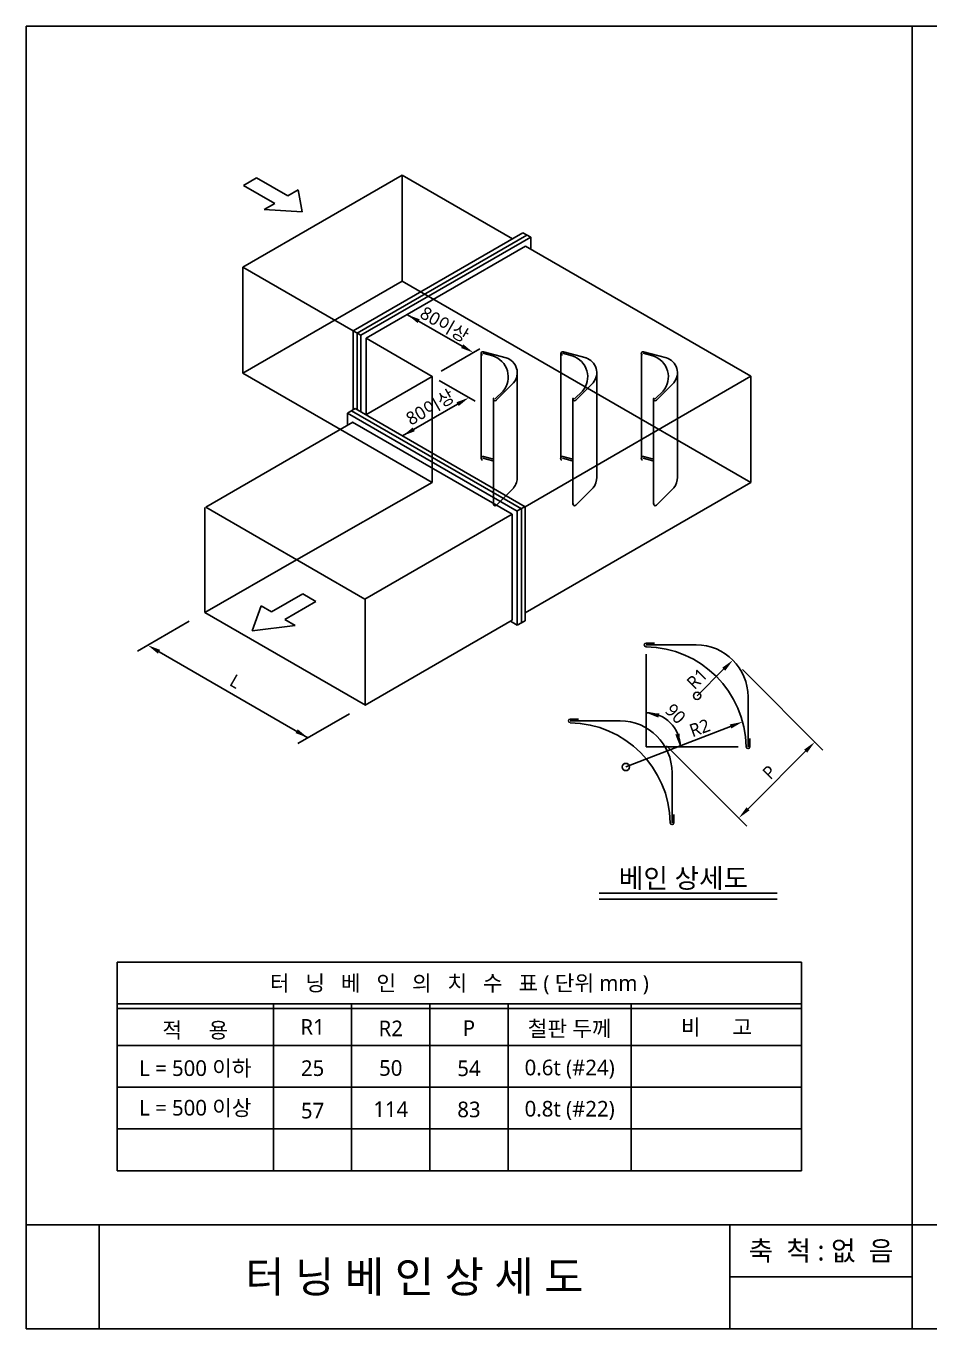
# Model space of a CAD drawing. Header units: millimetres. Extents: x 70076 to 74197, y 15592 to 16067.
# Drawn here: x 71325.4 to 71464.1, y 15667.4 to 15867.4 of the extents above; entities that cross this region are included whole.
import ezdxf
from ezdxf.enums import TextEntityAlignment as Align

# ---------------------------------------------------------------- set-up
doc = ezdxf.new("R2010")
doc.units = ezdxf.units.MM
for name, color, linetype in [('112', 3, 'Continuous'), ('C', 4, 'Continuous'), ('G', 3, 'Continuous'), ('M', 6, 'Continuous'), ('MDET', 4, 'Continuous'), ('Y', 2, 'Continuous')]:
    doc.layers.add(name, color=color, linetype=linetype)
doc.styles.add('sunjin', font='')
doc.styles.get('sunjin').set_extended_font_data('Malgun Gothic')

# ---------------------------------------------------------------- blocks, each defined once
blk = doc.blocks.new('BORDER')
for p, q in [((1, 1), (0, 1)), ((0, 1), (0, 0)), ((1, 0), (1, 1)), ((0, 0), (1, 0))]:
    blk.add_line(p, q)

msp = doc.modelspace()

# ---------------------------------------------------------------- linework, layer by layer
at = {"layer": '112', "color": 2}
msp.add_line((71387.77, 15813.61), (71387.72, 15813.58), dxfattribs=at)
at = {"layer": 'C', "color": 4}
for p, q in [((71413.33, 15733.32), (71440.63, 15733.32)), ((71339.35, 15723.65), (71444.4, 15723.65)), ((71339.35, 15723.65), (71339.35, 15691.65)), ((71444.4, 15723.65), (71444.4, 15691.65)), ((71339.35, 15691.65), (71444.4, 15691.65)), ((71325.37, 15683.36), (71461.37, 15683.36)), ((71336.57, 15683.36), (71336.57, 15667.36)), ((71433.37, 15683.36), (71433.37, 15667.36)), ((71461.37, 15683.36), (71597.37, 15683.36)), ((71433.37, 15675.36), (71461.37, 15675.36))]:
    msp.add_line(p, q, dxfattribs=at)
at = {"layer": 'G', "color": 3}
for p, q in [((71360.73, 15844.05), (71358.73, 15842.89)), ((71360.73, 15844.05), (71365.53, 15841.28)), ((71358.73, 15842.89), (71363.53, 15840.13)), ((71367.13, 15842.2), (71365.53, 15841.28)), ((71367.13, 15842.2), (71367.73, 15838.86)), ((71363.53, 15840.13), (71361.93, 15839.2)), ((71367.73, 15838.86), (71361.93, 15839.2)), ((71401.63, 15835.62), (71375.57, 15820.58)), ((71402.83, 15834.93), (71376.77, 15819.89)), ((71401.63, 15835.62), (71402.83, 15834.93)), ((71402.83, 15833.08), (71402.83, 15834.93)), ((71402.04, 15833.55), (71377.57, 15819.43)), ((71375.57, 15820.58), (71376.77, 15819.89)), ((71375.57, 15820.58), (71375.57, 15808.45)), ((71376.77, 15819.89), (71376.77, 15808.13)), ((71377.57, 15819.43), (71377.57, 15807.66)), ((71395.23, 15817.02), (71395.23, 15800.92)), ((71395.48, 15817.12), (71397, 15816.71)), ((71395.55, 15817.37), (71399.06, 15816.44)), ((71407.45, 15817.21), (71407.45, 15800.87)), ((71407.68, 15817.12), (71409.2, 15816.71)), ((71407.83, 15817.37), (71411.34, 15816.44)), ((71419.8, 15817.22), (71419.8, 15800.95)), ((71420.06, 15817.12), (71421.58, 15816.71)), ((71420.13, 15817.37), (71423.64, 15816.44)), ((71400.75, 15814.19), (71400.75, 15797.85)), ((71412.95, 15814.21), (71412.95, 15797.89)), ((71425.33, 15814.22), (71425.33, 15797.9)), ((71400.2, 15812.58), (71397.54, 15809.92)), ((71412.4, 15812.58), (71409.74, 15809.92)), ((71424.78, 15812.58), (71422.13, 15809.92)), ((71397.09, 15810.12), (71397.09, 15794.02)), ((71398.58, 15811.33), (71397.36, 15810.11)), ((71409.3, 15810.19), (71409.3, 15793.92)), ((71410.78, 15811.33), (71409.56, 15810.11)), ((71421.67, 15810.19), (71421.67, 15793.95)), ((71423.16, 15811.33), (71421.94, 15810.11)), ((71375.89, 15808.63), (71374.69, 15807.94)), ((71375.89, 15808.63), (71401.96, 15793.58)), ((71374.69, 15807.94), (71374.69, 15806.09)), ((71374.69, 15807.94), (71400.76, 15792.89)), ((71375.49, 15806.55), (71399.96, 15792.42)), ((71395.49, 15801.01), (71397, 15800.6)), ((71395.56, 15801.27), (71397.09, 15800.85)), ((71407.68, 15801.01), (71409.2, 15800.6)), ((71407.75, 15801.26), (71409.3, 15800.85)), ((71420.06, 15801.01), (71421.58, 15800.6)), ((71420.13, 15801.26), (71421.67, 15800.85)), ((71400.21, 15796.47), (71397.55, 15793.81)), ((71412.4, 15796.47), (71409.75, 15793.81)), ((71424.78, 15796.47), (71422.13, 15793.81)), ((71399.96, 15792.42), (71399.96, 15776.15)), ((71401.96, 15793.62), (71400.76, 15792.92)), ((71400.76, 15792.89), (71400.76, 15775.38)), ((71401.96, 15793.62), (71401.96, 15776.07)), ((71367.86, 15780.2), (71363.06, 15777.43)), ((71367.86, 15780.2), (71369.86, 15779.04)), ((71361.46, 15778.35), (71360.06, 15774.54)), ((71361.46, 15778.35), (71363.06, 15777.43)), ((71369.86, 15779.04), (71365.06, 15776.27)), ((71365.06, 15776.27), (71366.66, 15775.35)), ((71401.96, 15776.07), (71400.76, 15775.38)), ((71360.06, 15774.54), (71366.66, 15775.35)), ((71399.7, 15775.99), (71400.76, 15775.38))]:
    msp.add_line(p, q, dxfattribs=at)
for centre, radius, start, end in [((71395.48, 15817.11), 0.266, 75, 255), ((71396.01, 15813.5), 3.36, 319.8963, 72.9124), ((71398.32, 15814.12), 2.43, 320.7611, 72.2997), ((71407.76, 15817.11), 0.266, 75, 255), ((71408.21, 15813.5), 3.36, 319.8963, 72.9124), ((71410.52, 15814.12), 2.43, 320.7611, 72.2997), ((71420.06, 15817.11), 0.266, 75, 255), ((71420.59, 15813.5), 3.36, 319.8963, 72.9124), ((71422.9, 15814.12), 2.43, 320.7611, 72.2997), ((71397.36, 15810.11), 0.266, 135, 315), ((71409.56, 15810.11), 0.266, 135, 315), ((71421.94, 15810.11), 0.266, 135, 315), ((71395.48, 15801), 0.266, 75, 255), ((71407.68, 15801), 0.266, 75, 255), ((71408.21, 15797.39), 3.36, 71.0871, 72.9124), ((71420.06, 15801), 0.266, 75, 255), ((71420.59, 15797.39), 3.36, 71.0816, 72.9124), ((71398.32, 15798.01), 2.43, 320.7611, 3.7847), ((71410.52, 15798.01), 2.43, 320.7611, 2.8314), ((71422.9, 15798.01), 2.43, 320.7611, 2.5894), ((71397.36, 15794), 0.266, 135, 315), ((71409.56, 15794), 0.266, 135, 315), ((71421.94, 15794), 0.266, 135, 315)]:
    msp.add_arc(centre, radius, start, end, dxfattribs=at)
at = {"layer": 'M', "color": 6}
for p, q in [((71383.09, 15844.49), (71358.64, 15830.37)), ((71383.09, 15844.49), (71400.04, 15834.71)), ((71402.04, 15833.55), (71436.62, 15813.59)), ((71358.64, 15830.37), (71375.58, 15820.59)), ((71358.64, 15830.37), (71358.64, 15814.09)), ((71387.72, 15813.58), (71377.57, 15819.43)), ((71358.64, 15814.09), (71373.62, 15805.44)), ((71387.72, 15813.58), (71377.52, 15807.69)), ((71436.62, 15813.59), (71401.96, 15793.58)), ((71436.62, 15813.59), (71436.62, 15797.31)), ((71375.52, 15806.54), (71352.94, 15793.5)), ((71436.62, 15797.31), (71401.96, 15777.3)), ((71352.83, 15793.43), (71352.83, 15777.32)), ((71352.94, 15793.5), (71377.38, 15779.39)), ((71399.96, 15792.42), (71377.38, 15779.39)), ((71366.89, 15785.44), (71352.83, 15777.32)), ((71377.41, 15779.37), (71377.41, 15763.12)), ((71352.83, 15777.32), (71377.44, 15763.11)), ((71399.96, 15776.15), (71377.41, 15763.12)), ((71421.8, 15772.64), (71420.53, 15772.64)), ((71428.21, 15772.36), (71420.53, 15772.36)), ((71436.18, 15764.4), (71436.18, 15756.72)), ((71416.55, 15760.7), (71408.86, 15760.7)), ((71410.14, 15760.98), (71408.87, 15760.98)), ((71436.45, 15757.99), (71436.45, 15756.72)), ((71424.52, 15752.74), (71424.52, 15745.06)), ((71424.79, 15746.32), (71424.79, 15745.06))]:
    msp.add_line(p, q, dxfattribs=at)
for centre, radius, start, end in [((71420.53, 15772.36), 0.276, 90, 270), ((71420.25, 15756.44), 15.65, 1.0391, 88.9609), ((71428.21, 15764.4), 7.96, 0, 90), ((71408.88, 15760.7), 0.276, 90, 270), ((71408.59, 15744.77), 15.65, 1.0391, 88.9609), ((71416.55, 15752.74), 7.96, 0, 90), ((71436.17, 15756.72), 0.276, 180, 0), ((71424.51, 15745.06), 0.276, 180, 0)]:
    msp.add_arc(centre, radius, start, end, dxfattribs=at)
at = {"layer": 'Y', "color": 2}
for p, q in [((71383.09, 15844.49), (71383.09, 15828.21)), ((71402.23, 15835.28), (71376.17, 15820.23)), ((71383.09, 15828.21), (71358.64, 15814.09)), ((71383.09, 15828.21), (71436.62, 15797.31)), ((71392.29, 15818.22), (71383.9, 15823.05)), ((71376.17, 15808.47), (71376.17, 15820.23)), ((71395.02, 15817.79), (71389.1, 15814.37)), ((71387.72, 15813.58), (71387.72, 15797.3)), ((71394.31, 15809.79), (71388.79, 15812.96)), ((71375.32, 15808.3), (71401.4, 15793.25)), ((71391.6, 15809.32), (71383.15, 15804.44)), ((71387.72, 15797.3), (71373.62, 15805.44)), ((71387.72, 15797.3), (71366.89, 15785.44)), ((71401.4, 15793.25), (71401.4, 15775.75)), ((71350.41, 15775.98), (71342.48, 15771.4)), ((71345.78, 15771.31), (71368.63, 15758.11)), ((71420.53, 15770.93), (71420.53, 15756.72)), ((71432.43, 15768.62), (71428.35, 15764.54)), ((71435.32, 15768.56), (71447.65, 15756.22)), ((71375, 15761.79), (71367.06, 15757.21)), ((71433.49, 15759.84), (71417.43, 15753.62)), ((71434.64, 15756.72), (71420.53, 15756.72)), ((71423.66, 15756.89), (71435.99, 15744.56)), ((71436.17, 15747.21), (71445.97, 15757.01)), ((71413.33, 15734.23), (71440.63, 15734.23)), ((71339.35, 15717.25), (71444.4, 15717.25)), ((71339.35, 15716.53), (71444.4, 15716.53)), ((71363.34, 15717.25), (71363.34, 15691.65)), ((71375.34, 15717.25), (71375.34, 15691.65)), ((71387.34, 15717.25), (71387.34, 15691.65)), ((71399.34, 15717.25), (71399.34, 15691.65)), ((71418.26, 15717.25), (71418.26, 15691.65)), ((71339.35, 15710.85), (71444.4, 15710.85)), ((71339.35, 15704.45), (71444.4, 15704.45)), ((71339.35, 15698.05), (71444.4, 15698.05))]:
    msp.add_line(p, q, dxfattribs=at)
for centre in [(71428.35, 15764.54), (71417.43, 15753.62)]:
    msp.add_circle(centre, 0.56, dxfattribs=at)
msp.add_arc((71420.53, 15756.72), 5.23, 0, 90, dxfattribs=at)
for points in [[(71385.46, 15821.77), (71385.79, 15822.34), (71383.9, 15823.05)], [(71392.46, 15818.51), (71392.13, 15817.93), (71394.03, 15817.22)], [(71391.43, 15809.61), (71391.77, 15809.03), (71393.33, 15810.32)], [(71385.04, 15805.16), (71384.71, 15805.74), (71383.15, 15804.44)], [(71345.61, 15771.02), (71345.95, 15771.6), (71344.05, 15772.31)], [(71432.2, 15768.85), (71432.67, 15768.38), (71433.85, 15770.03)], [(71422.41, 15761.2), (71422.55, 15761.85), (71420.53, 15761.95)], [(71433.37, 15760.15), (71433.61, 15759.53), (71435.35, 15760.56)], [(71367.07, 15759.4), (71366.73, 15758.82), (71368.63, 15758.11)], [(71425.66, 15758.75), (71425.01, 15758.61), (71425.76, 15756.72)], [(71444.77, 15756.28), (71445.24, 15755.81), (71446.42, 15757.46)], [(71436.41, 15746.97), (71435.94, 15747.44), (71434.76, 15745.79)]]:
    msp.add_solid(points, dxfattribs=at)

# ---------------------------------------------------------------- block references
at = {"layer": 'C', "color": 4, "xscale": 136.0000000000002, "yscale": 200.0000000000002, "zscale": 136.0000000000002}
for p in [(71325.37, 15667.36), (71461.37, 15667.36)]:
    msp.add_blockref('BORDER', p, dxfattribs=at)

# ---------------------------------------------------------------- texts
at = {"layer": 'G', "color": 3, "style": 'sunjin'}
for s, rotation, p in [('80이상', 330, (71385.63, 15822.71)), ('80이상', 30, (71384.43, 15805.99)), ('R1', 45, (71427.96, 15765.37)), ('L', 330, (71356.42, 15766.24)), ('90', 315, (71423.29, 15762.15)), ('R2', 19.8457, (71427.63, 15758.16)), ('P', 45, (71439.59, 15751.54))]:
    msp.add_text(s, height=2, rotation=rotation, dxfattribs=at).set_placement(p)
msp.add_text('베인 상세도', height=3, dxfattribs=at).set_placement((71416.35, 15735.05))
at = {"layer": 'G', "style": 'sunjin'}
for s, p in [('터   닝   베   인   의   치   수   표 ( 단위 mm )', (71391.87, 15720.45)), ('적     용', (71351.34, 15713.22)), ('R1', (71369.34, 15713.72)), ('R2', (71381.34, 15713.49)), ('P', (71393.34, 15713.54)), ('철판 두께', (71408.8, 15713.46)), ('비      고', (71431.33, 15713.69)), ('L = 500 이하', (71351.34, 15707.39)), ('25', (71369.34, 15707.39)), ('50', (71381.34, 15707.42)), ('54', (71393.34, 15707.37)), ('0.6t (#24)', (71408.8, 15707.49)), ('L = 500 이상', (71351.34, 15701.31)), ('57', (71369.34, 15700.87)), ('114', (71381.34, 15701.1)), ('83', (71393.34, 15701.05)), ('0.8t (#22)', (71408.8, 15701.16))]:
    msp.add_text(s, height=2.4, dxfattribs=at).set_placement(p, align=Align.MIDDLE_CENTER)
at = {"layer": 'MDET', "color": 2, "style": 'sunjin'}
msp.add_text('축  척 : 없  음', height=3, dxfattribs=at).set_placement((71447.37, 15679.36), align=Align.MIDDLE_CENTER)
at = {"layer": 'MDET', "color": 3, "style": 'sunjin'}
msp.add_text('터 닝 베 인 상 세 도', height=4.8, dxfattribs=at).set_placement((71384.97, 15675.36), align=Align.MIDDLE_CENTER)

doc.saveas('drawing.dxf')
